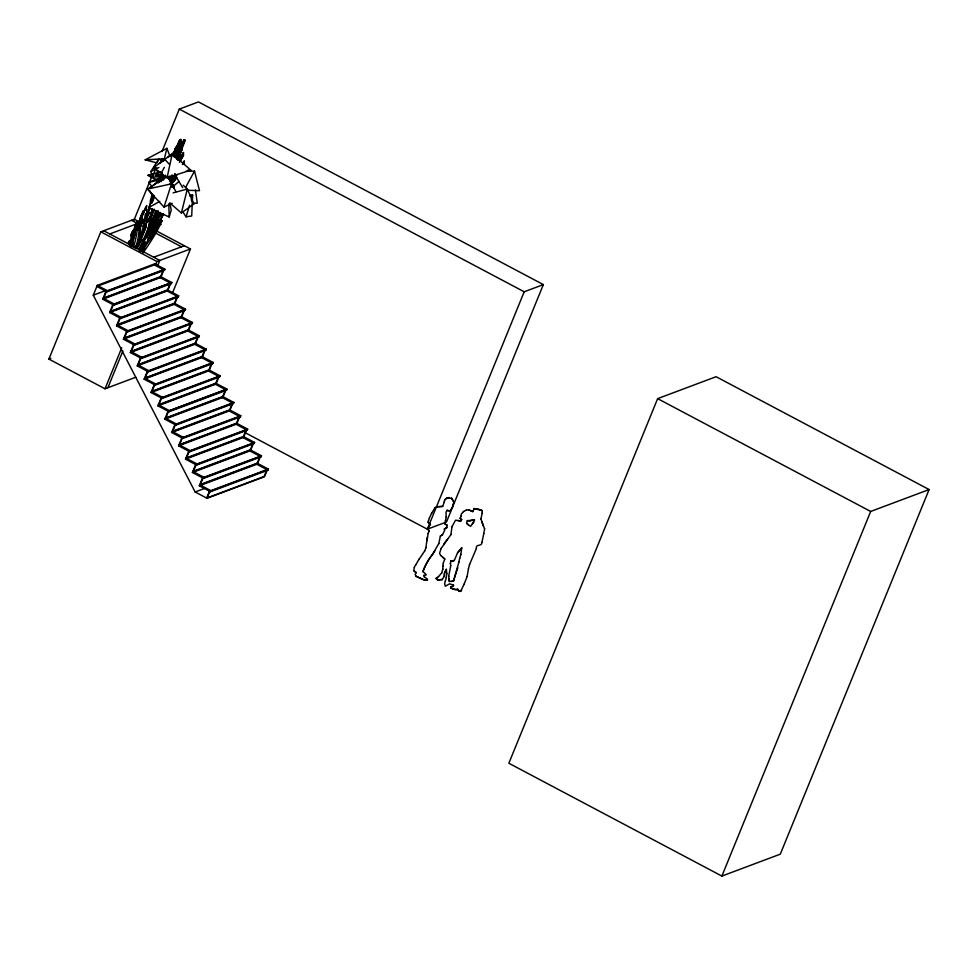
<?xml version="1.0" encoding="UTF-8"?>
<svg xmlns="http://www.w3.org/2000/svg" width="978" height="978" viewBox="0 0 978 978"><rect width="100%" height="100%" fill="white"/><g stroke="black" fill="none" stroke-linecap="round" stroke-linejoin="round"><path stroke-width="1.47" d="M176.627 147.336L178.179 144.756L178.167 145.905M176.908 157.421L178.546 151.639L180.074 150.673L177.715 158.375M442.789 569.257L442.936 565.871M150.184 205.356L150.392 200.417L152.47 193.595M444.318 576.225L444.44 573.34L446.298 569.404M144.035 227.165L144.169 224.524M149.964 236.554L150.649 233.681L160.38 219.989L160.233 222.752L158.534 224.891M461.078 516.274L461.237 514.245L463.535 511.482M427.068 540.663L428.156 533.34M427.337 536.971L425.956 547.692M159.61 215.136L159.756 212.923L155.649 219.145L153.522 220.722L151.945 226.872L154.451 224.549L160.685 213.559L151.945 226.872M145.856 226.896L146.138 223.986M153.962 223.375L150.086 234.586L147.336 235.405L156.199 211.089M150.086 234.586L150.331 232.153M450.724 565.651L448.67 576.421M151.773 199.536L152.091 196.676M149.292 227.214L151.847 208.962M148.68 214.561L146.272 215.71L146.737 212.018M444.318 501.812L442.679 506.408L436.591 506.861M450.956 534.587L451.995 526.629M446.286 577.448L446.836 573.524M442.875 566.005L443.34 562.925M460.785 554.587L461.775 547.778L457.582 552.766L454.342 560.321L452.765 561.409L451.09 560.663L452.826 561.274L454.403 560.186M413.816 570.639L416.09 572.631L413.816 570.639L414.366 567.191M145.392 213.73L144.059 222.299L145.685 220.026L148.937 208.192M174.487 157.446L177.287 146.749L175.869 147.397L173.363 154.61M159.072 181.957L159.573 178.95L157.617 181.113L157.935 182.165L159.573 178.95M467.142 576.445L468.474 568.67M129.842 244.61L130.343 241.749M444.917 523.878L446.824 525.076L444.917 523.878L445.479 520.846M483.743 533.695L484.636 528.743M131.773 244.781L134.536 229.17L136.309 222.581L137.543 221.615L131.932 246.419M451.799 581.58L453.523 580.834L458.865 562.154M177.409 156.773L181.541 142.018L182.421 141.504L178.057 158.485M130.514 246.419L133.448 230.93L136.309 222.581M445.418 520.981L446.237 516.873M476.396 548.499C475.357 543.475 481.983 547.069 482.007 542.215M131.48 247.532L137.543 221.615M444.256 501.946L444.697 499.966L446.53 498.193L449.085 497.521M481.958 542.35L483.792 533.56M145.746 208.791L144.108 211.346L146.737 205.527L145.746 208.791L147.287 212.36L145.685 220.026L148.277 221.431L151.431 212.593L147.898 213.436L146.272 215.71M438.767 543.646L440.381 536.042L442.557 534.636M167.067 177.8L172.25 153.79L190.747 170.099L167.067 177.8L153.693 167.641L172.25 153.79M174.683 180.001L176.578 175.49L175.893 178.656L173.558 181.969L170.123 183.913L172.299 182.862L175.893 178.656M480.883 519.073L482.227 513.071M458.816 562.289L459.733 558.218M153.57 209.365L145.441 238.216L139.768 241.627L146.101 223.436M137.922 229.402L140.624 217.299L143.644 210.551L144.169 211.59C138.326 222.422 142.189 235.013 137.702 246.248M174.267 156.248L175.612 150.331L173.326 152.654L172.47 155.575M175.196 157.397L177.8 147.275M416.151 572.497L415.161 574.367L416.029 576.25L423.315 579.697L427.349 580.052L427.569 579.221L424.611 577.13M152.287 208.84L147.336 233.082L140.587 251.175M129.438 245.258L130.649 240.16L128.448 242.397L130.649 240.16M142.226 249.28C149.817 240.808 156.847 230.918 161.321 220.576L162.018 220.735C157.201 232.018 150.05 242.837 142.959 253.033M150.808 238.204L151.492 235.319L155.979 228.106M169.133 164.108L164.353 158.803L166.896 148.326L145.196 159.817L156.981 162.935M173.461 155.123L174.463 151.003M169.854 202.972L181.382 212.959L187.336 189.011L183.204 185.209M445.418 580.932L444.611 583.805L445.345 586.225L449.452 583.866L452.166 584.624L453.56 585.137L453.205 586.445L451.078 586.69L450.638 587.912L456.237 590.027C458.89 587.485 458.046 592.68 460.662 591.274L461.702 590.223M445.357 581.066L446.335 577.313M128.411 243.901L129.157 241.016M154.451 224.549L156.04 218.4L160.184 212.446M149.218 225.637L149.94 222.874M468.413 568.805L469.562 564.477M136.627 248.669C139.903 238.84 142.69 228.925 145.465 219.048M173.497 154.903L175.563 148.803L177.14 147.727L175.001 155.808M173.778 155.539L175.563 148.803M174.365 156.517L177.14 147.727M149.768 207.972L144.426 230.894L137.323 248.595M176.297 158.13L181.529 141.871L182.421 141.504M452.447 507.227L453.327 504.025M450.381 563.316L451.151 560.528M428.926 526.103L430.381 524.184L428.107 522.191L428.535 520.687M173.742 154.646L175.612 150.331M468.169 524.868L466.579 523.169L467.301 520.663L474.526 520.027L472.301 523.805M155.27 219.048L157.959 210.6M168.901 179.121L169.695 176.333M154.695 218.938L156.786 211.615M135.074 248.363C140.441 236.615 137.629 222.874 144.169 211.59M174.732 154.402L177.287 146.749M441.677 573.035L442.838 569.123M459.672 558.352L460.846 554.44M154.316 195.808L148.46 207.752L169.182 216.969L171.223 210.087L169.915 203.253M133.375 247.226C137.739 235.246 136.786 221.713 143.644 210.551M174.817 156.993L178.351 148.375L181.028 139.732L180.453 139.475L174.903 155.636M189.695 195.135L192.629 195.172L191.7 215.979L186.064 216.847L189.573 205.282M191.321 199.5L192.629 195.172L189.854 195.918M176.468 150.245L178.179 144.756M176.578 157.984L178.546 151.639M453.279 504.159L453.926 502.093L451.53 498.169L446.481 498.328L444.697 499.966M151.773 203.228L153.949 196.309M152.568 201.627L154.316 196.089M428.486 520.822L429.379 518.034M441.139 548.389L439.574 553.267L440.638 555.516M161.223 181.602L163.008 176.077L161.92 175.783L158.35 182.91M180.453 139.475L179.011 140.746L174.341 153.583M166.382 177.006L147.348 189.096L164.011 207.067L171.505 183.852L167.654 176.199L174.035 187.837M164.512 175.893L152.654 177.262L155.355 168.974M157.592 162.067L158.497 159.304L164.121 160.661M147.287 212.36L144.059 222.299L145.832 217.018M173.289 155.319L175.869 147.397M177.373 158.962L180.074 150.673M453.474 580.969L457.814 567.766M147.482 232.666L148.839 228.571M181.028 139.732L179.573 141.003L173.607 156.541M145.588 241.847L142.152 251.603M146.945 237.788L148.314 233.73L146.602 237.666M174.866 151.431L176.639 146.174M183.962 161.835L184.219 161.089L184.414 163.571L183.962 161.835L182.556 164.475M181.529 141.871L180.637 142.385L175.698 157.311L176.48 152.935L175.013 154.243M174.585 155.795L176.052 151.614M172.409 176.957L170.527 182.299L173.192 176.077M147.617 220.307L146.712 222.837L148.277 221.431M450.638 587.912L451.078 586.69M159.548 182.14L161.92 175.783M168.778 179.133L169.842 176.272M178.754 157.299L185.16 140.343L184.035 139.866L175.991 158.057M152.434 234.243L155.001 227.422L159.108 223.033L163.546 213.925M443.279 563.059L444.794 559.049L442.936 557.411M174.879 157.165L176.48 152.935M177.531 157.14L178.852 153.68M138.937 245.123L141.553 238.375M170.453 179.121L172.104 174.866M424.66 551.042L426.017 547.558M160.624 181.064L163.008 176.077M163.302 214.158L159.842 220.698L154.732 226.028L151.015 235.527L147.531 240.026M464.037 584.343L467.203 576.311M179.292 152.519L184.035 139.866M160.38 219.989L157.69 224.952M464.098 584.208L460.662 591.274M164.231 178.95L165.71 175.294M137.617 229.158L142.177 218.938L143.155 219.475L139.169 229.317L137.617 229.158L142.177 218.938M138.583 229.696L143.155 219.475M135.746 377.264L105.013 388.792L48.9 359.073L100.832 231.81L134.365 219.231L144.891 224.806M207.043 498.291L209.854 491.396L267.324 469.831L264.512 476.726L207.043 498.291L195.135 491.983L93.277 295.185L97.287 285.38L154.756 263.815L164.891 269.194L164.463 270.258L106.993 291.811L96.846 286.432L154.316 264.879L154.756 263.815M133.742 220.735L151.627 176.932M162.006 151.492L179.304 109.108L198.461 101.92L543.352 284.598L446.481 521.995L427.325 529.184L245.441 432.838M171.798 282.52L114.328 304.072L103.167 298.168L160.636 276.615L171.798 282.52L171.358 283.583L113.888 305.136L102.727 299.219L105.979 291.273L164.891 269.194M106.993 291.811L107.421 290.747L97.287 285.38M129.499 243.326L131.798 237.678M135.27 229.194L137.568 223.534L109.793 233.95M109.634 312.557L112.873 304.598L170.343 283.045L167.104 290.992L109.622 312.557L120.795 318.461L178.265 296.909L178.693 295.845L167.531 289.94L110.062 311.493L121.223 317.398L178.693 295.845M113.888 305.136L114.328 304.072M139.072 249.378L155.783 211.224M155.404 216.627L157.067 212.556M127.69 331.786L128.118 330.735L116.957 324.818L174.439 303.266L185.588 309.17L185.16 310.234L127.69 331.786L116.529 325.882L119.768 317.923M120.795 318.461L121.223 317.398M134.585 345.112L135.013 344.06L123.864 338.144L181.333 316.591L192.495 322.495L192.055 323.559L134.585 345.112L123.424 339.207L126.675 331.249L185.588 309.17M105.013 388.792L121.737 347.789M155.795 264.353L156.945 261.529L190.465 248.95L155.416 230.392M107.886 387.716L122.886 350.943M157.507 266.102L159.817 260.454L103.705 230.735M102.727 299.219L160.209 277.666L163.448 269.708M141.48 358.449L141.92 357.386L130.759 351.469L188.228 329.916L199.39 335.833L198.95 336.884L141.48 358.449L130.318 352.532L133.57 344.574L192.495 322.495M148.387 371.774L148.815 370.711L137.653 364.806L195.123 343.241L206.285 349.158L205.857 350.21L148.387 371.774L137.226 365.858L140.465 357.899L199.39 335.833M172.58 292.789L190.465 248.95M116.529 325.882L173.998 304.329L177.238 296.371M155.282 385.1L155.71 384.036L144.548 378.131L202.03 356.567L213.18 362.483L212.752 363.547L155.282 385.1L144.121 379.183L147.36 371.237L206.285 349.158M123.424 339.207L180.893 317.654L184.145 309.696M162.177 398.425L162.617 397.361L151.456 391.457L208.925 369.904L220.087 375.809L219.647 376.872L162.177 398.425L151.015 392.508L154.267 384.562L213.18 362.483M130.318 352.532L187.8 330.98L191.04 323.021M169.072 411.75L169.512 410.687L158.35 404.782L215.82 383.229L226.982 389.134L226.541 390.198L169.072 411.75L157.91 405.846L161.162 397.887L220.087 375.809M137.226 365.858L194.695 344.305L197.935 336.346M164.817 419.171L168.057 411.212L225.527 389.66L222.287 397.618L164.817 419.171L175.979 425.075L233.449 403.523L233.876 402.459L222.715 396.555L165.245 418.107L176.407 424.024L175.979 425.075M144.121 379.183L201.59 357.63L204.83 349.672M182.874 438.401L183.302 437.349L172.152 431.432L229.622 409.88L240.771 415.784L240.343 416.848L182.874 438.401L171.712 432.496L174.952 424.538L233.876 402.459M151.015 392.508L208.485 370.955L211.737 362.997M189.769 451.738L190.209 450.675L179.047 444.758L236.517 423.205L247.678 429.122L247.238 430.173L189.769 451.738L178.607 445.821L181.859 437.863L240.771 415.784M157.91 405.846L215.392 384.281L218.632 376.334M196.664 465.063L197.104 464L185.942 458.095L243.412 436.53L254.573 442.447L254.133 443.499L196.664 465.063L185.502 459.147L188.754 451.188L247.678 429.122M203.571 478.389L203.999 477.325L192.837 471.42L250.307 449.856L261.468 455.772L261.04 456.836L203.571 478.389L192.409 472.472L195.649 464.526L254.573 442.447M171.712 432.496L229.182 410.943L232.422 402.985M210.466 491.714L210.893 490.65L199.744 484.746L257.214 463.193L268.363 469.098L267.935 470.161L210.466 491.714L199.304 485.797L202.544 477.851L261.468 455.772M178.607 445.821L236.077 424.269L239.329 416.31M185.502 459.147L242.984 437.594L246.224 429.635M192.409 472.472L249.879 450.919L253.119 442.961M199.304 485.797L256.774 464.244L260.014 456.286M268.363 469.098L209.451 491.176L206.639 498.071L264.109 476.518L266.921 469.623M427.325 529.184L524.196 291.786L543.352 284.598M427.765 528.964L429.122 530.981L427.765 528.964L430.43 524.049L428.107 522.191M428.107 533.475L429.183 530.846M469.085 510.088L472.839 511.616L474.085 508.56L478.108 508.976L482.093 510.54L482.166 513.206M657.644 398.633L508.853 763.243L721.874 876.08L780.297 854.161L929.1 489.55L716.079 376.713L657.644 398.633L870.677 511.457L929.1 489.55M721.874 876.08L870.677 511.457M168.656 179.451L169.769 176.737M147.336 235.405L156.859 211.37M442.679 506.408L436.64 506.726L434.892 507.985M416.029 576.25L423.364 579.563L427.349 580.052M451.53 498.169L453.926 502.093M451.188 509.428L450.124 510.822L446.897 510.418L450.063 510.956L452.508 507.093M434.831 550.871L432.533 554.392A61.956 59.022 22.5 0 0 422.985 571.592L422.924 571.727A61.956 59.022 22.5 0 1 432.472 554.526L438.816 543.511M440.381 536.042L442.508 534.77L444.721 530.235L444.305 529.11L446.946 527.472L444.305 529.11M460.1 518.23L461.592 519.709L460.1 518.23L461.139 516.139M437.362 577.582L436.041 578.548L438.523 576.531M444.794 559.049L440.687 555.382M457.875 520.369L460.699 521.14L455.54 520.198L451.934 526.763M437.569 579.93L442.239 579.514L437.569 579.93L436.09 578.414M467.301 520.663L469.966 521.078L472.826 519.783L474.526 520.027M466.579 523.169L470.491 526.409L473.914 522.13M472.839 511.616L469.147 509.954L466.469 510.015M474.085 508.56L482.093 510.54M453.523 580.834L449.415 581.543L448.841 579.037M453.56 585.137L452.105 584.758M184.952 140.209L176.847 159.39M135.673 247.605L137.165 244.023L135.991 246.59M476.445 548.365L469.513 564.612M155.025 217.617L157.324 212.189M130.673 235.331L133.607 229.879L134.695 235.148L131.749 240.588L130.673 235.331L133.607 229.879M131.749 240.588L134.695 235.148M136.663 248.4L146.37 226.566M159.206 214.255L142.69 252.251M163.302 179.573L165.086 175.49M178.314 158.069L182.324 148.876L181.615 147.544L176.517 157.764M178.143 157.324L182.14 148.191M149.463 231.211L158.399 211.419M154.047 231.554L159.39 219.805L160.123 221.04L154.793 232.788L154.047 231.554L159.39 219.805M154.793 232.788L160.123 221.04M131.773 246.493L133.301 243.094M177.874 158.033L182.324 148.876M177.544 156.529L181.615 147.544M161.089 161.15L162.25 158.583M149.536 219.977L150.71 217.373M171.553 178.888L172.69 176.37M176.688 158.522L181.272 147.58M148.913 221.187L154.561 209.28M429.318 518.169L431.616 513.303M446.958 510.284L446.017 512.289L446.188 517.007M153.204 221.211L150.551 226.59L149.218 220.343M155.196 217.165L157.189 213.131M162.091 213.644L153.436 226.334M158.509 212.079L139.267 249.304M177.544 159.451L180.074 154.5L180.612 157.018L179.353 159.487M177.678 160.233L180.074 154.5M178.571 159.94L180.478 156.235M148.949 219.096L153.962 209.793M171.443 186.822L172.862 184.206M156.064 217.642L158.155 213.779M161.627 172.348L164.353 167.336M179.744 158.534L183.473 152.519L183.522 155.172L179.377 162.299M185.551 187.568L194.512 171.101L185.893 171.346M155.905 218.106L157.959 214.365M179.976 161.602L183.522 155.172M150.306 236.762L153.778 230.649M414.317 567.326L415.65 564.954M182.385 164.267L184.219 161.089M183.473 152.519L178.546 160.086M415.601 565.088L419.281 558.915M460.65 521.274L461.64 519.575M155.123 222.434L156.468 220.258L155.795 219.72M431.555 513.438L434.953 507.851M441.078 548.524L451.017 534.453M152.654 177.262L150.857 171.505L158.497 159.304M442.178 579.648L444.367 576.091L444.501 573.206L446.359 569.269L446.787 573.658M419.232 559.049L424.709 550.907M149.047 235.869L150.783 233.363M156.468 228.51L162.018 220.735M444 543.792L447.606 539.037M161.321 220.576L148.534 238.656M176.578 175.49L173.497 178.069L170.001 176.81L173.729 178.387L175.368 176.835M457.533 552.9L461.726 547.912M438.474 576.665L441.726 572.9M159.842 220.698L152.568 227.507L154.732 226.028M153.522 220.722L156.04 218.4M150.123 188.241L159.096 180.086L163.35 179.94M175.27 155.746L176.725 154.438M162.336 177.067L155.429 175.465L160.001 171.566M172.165 187.25L179.084 181.419M135.808 223.4L137.042 222.434M159.536 163.473L165.343 159.145M167.666 157.409L171.15 154.805M181.382 212.959L193.84 203.986L187.336 189.011L173.13 192.886M174.573 150.857L176.15 149.793M178.534 152.336L180.062 151.37M139.084 250.771L140.526 250.148L139.438 250.82M173.326 152.654L174.475 151.981M148.46 207.752L159.793 201.37M463.474 511.616L466.518 509.88M150.857 171.505L158.962 167.446M164.011 207.067L172.214 203.277M175.099 148.986L176.517 148.338M152.165 186.969L148.79 182.324L164.756 175.661M180.637 142.385L181.541 142.018M153.729 257.226L184.377 245.722M93.277 295.185L105.893 290.454M48.9 359.073L50.819 358.351M168.057 411.212L226.982 389.134M195.135 491.983L204.952 488.303M457.985 589.306L453.266 589.306L450.687 587.778M156.003 179.634L147.935 175.429L152.262 174.096M147.935 175.429L157.702 172.568L163.179 179.329M148.79 182.324L160.588 179.695M147.348 189.096L171.505 183.852L175.967 191.664M155.429 175.465L162.641 174.304M145.196 159.817L164.353 158.803M187.764 170.135L190.747 170.099M168.314 178.143L177.311 178.192M192.715 203.082L197.275 203.192L195.441 190.013M186.957 190.209L199.5 190.71L194.512 171.101M151.786 210.404L153.656 210.49M153.693 167.641L156.651 167.971M160.416 224.427L161.101 224.573M161.211 176.505L162.287 176.798M147.727 213.412L149.023 213.779M156.7 170.832L162.324 172.959M170.771 176.138L176.407 178.253L175.196 173.839M184.243 139.988L185.16 140.343M179.304 109.108L524.196 291.786M131.492 220.307L144.646 227.287M155.184 232.862L181.505 246.811M100.832 231.81L156.945 261.529M154.316 264.879L164.463 270.258M160.196 277.666L171.358 283.583M167.104 290.992L178.265 296.909M173.998 304.317L185.16 310.234M180.893 317.654L192.055 323.559M187.788 330.98L198.95 336.884M194.695 344.305L205.857 350.21M201.59 357.63L212.752 363.547M208.485 370.955L219.647 376.872M215.38 384.281L226.541 390.198M222.287 397.606L233.449 403.523M229.182 410.943L240.343 416.848M236.077 424.269L247.238 430.173M242.972 437.594L254.133 443.499M249.879 450.919L261.04 456.836M256.774 464.244L267.935 470.161M141.59 219.316L142.568 219.854M138.204 228.779L139.169 229.317M145.111 208.082L147.042 209.561M156.541 216.554L157.213 217.079M422.985 571.592C431.09 578.328 420.711 572.387 424.55 577.264M181.456 148.253L181.981 148.9M172.165 184.732L173.95 186.932M191.382 200.221L193.84 203.986M182.776 211.7L186.064 216.847M174.475 174.17L182.678 187.642M158.118 222.361L158.864 223.607M155.319 228.986L156.064 230.233M457.936 589.441L459.024 591.348M171.517 184.316L173.644 188.082M149.695 190.563L151.786 194.475M150.649 233.681L151.492 235.319M143.497 210.796L144.023 211.835M481.592 521.262L484.587 528.878M483.474 526.017L480.931 518.939M173.253 184.854L174.39 187.568M166.896 148.326L170.05 156.517M449.415 581.543L448.731 576.286M180.221 155.282L180.612 157.018M132.262 231.59L133.338 236.859M132.018 233.608L133.106 238.876M450.442 563.181L450.675 565.785M168.803 203.754L169.182 216.969M446.885 524.941L446.885 527.607M182.788 153.778L182.837 156.431M153.497 195.172L153.522 199.329M173.253 177.91L171.37 183.241L174.976 174.353L173.253 177.91M106.382 291.481L103.57 298.376L161.04 276.823L163.852 269.928L106.382 291.481M113.289 304.818L110.465 311.713L167.935 290.148L170.759 283.253L113.289 304.818M120.184 318.143L117.372 325.038L174.842 303.473L177.654 296.578L120.184 318.143M127.079 331.469L124.267 338.364L181.737 316.811L184.549 309.916L127.079 331.469M133.974 344.794L131.162 351.689L188.632 330.136L191.443 323.241L133.974 344.794M140.881 358.119L138.057 365.014L195.527 343.461L198.351 336.566L140.881 358.119M147.776 371.444L144.964 378.339L202.434 356.787L205.246 349.892L147.776 371.444M154.671 384.77L151.859 391.665L209.329 370.112L212.14 363.217L154.671 384.77M161.566 398.107L158.754 405.002L216.224 383.437L219.035 376.542L161.566 398.107M168.473 411.432L165.649 418.327L223.131 396.762L225.942 389.867L168.473 411.432M175.368 424.758L172.556 431.653L230.026 410.1L232.837 403.205L175.368 424.758M182.263 438.083L179.451 444.978L236.921 423.425L239.732 416.53L182.263 438.083M189.157 451.408L186.346 458.303L243.815 436.75L246.627 429.855L189.157 451.408M196.065 464.733L193.253 471.628L250.723 450.076L253.534 443.181L196.065 464.733M202.959 478.071L200.148 484.954L257.617 463.401L260.429 456.506L202.959 478.071M178.864 156.297L179.316 157.482L178.864 156.297"/></g></svg>
